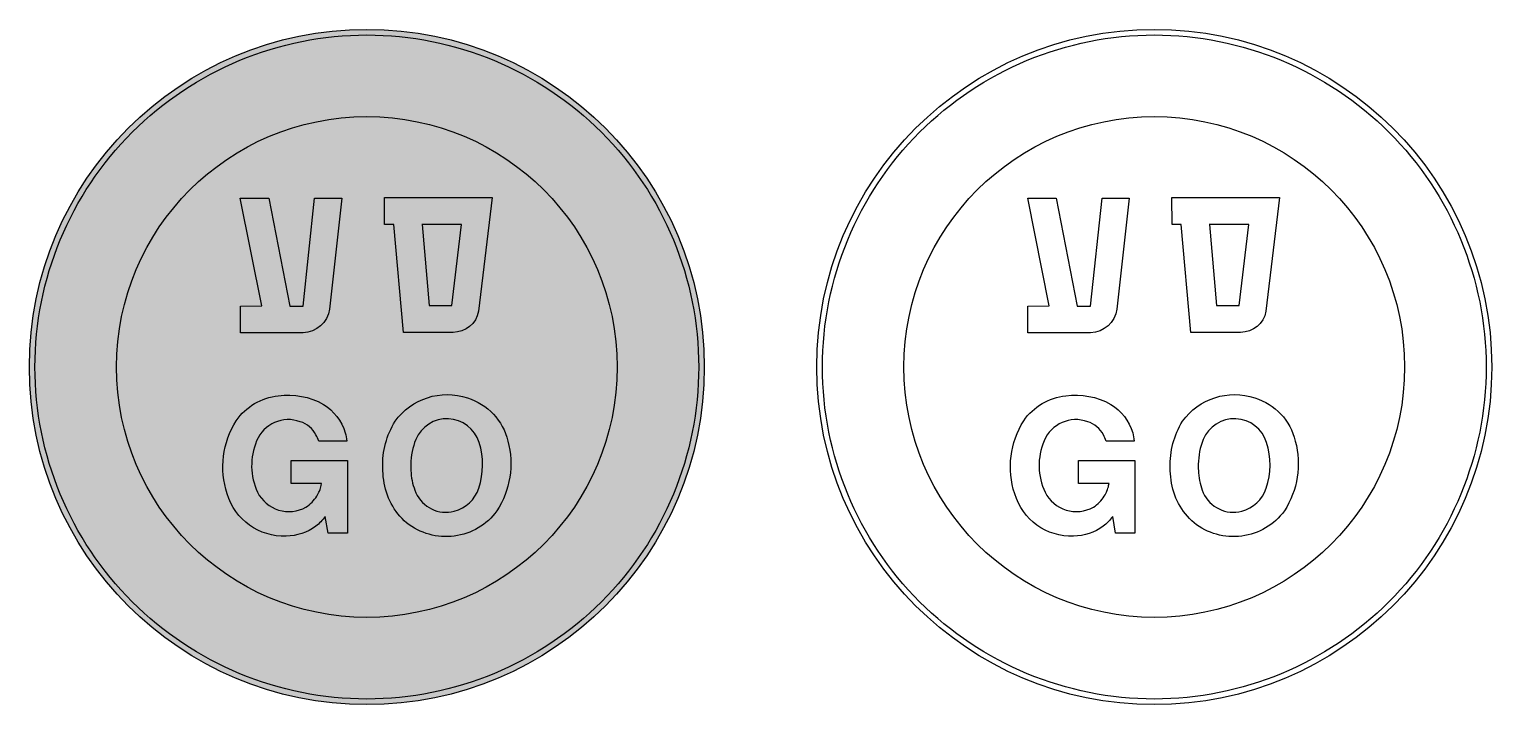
# Model space of a CAD drawing. Extents: x -700 to 600, y 0 to 600.
import ezdxf

# ---------------------------------------------------------------- set-up
doc = ezdxf.new("R2010")
doc.units = 0
doc.header["$MEASUREMENT"] = 0

msp = doc.modelspace()

# ---------------------------------------------------------------- hatches: boundary and pattern name
h = msp.add_hatch(color=94)
edge = h.paths.add_edge_path()
edge.add_arc((-400, 300), 300, 0, 180, ccw=False)
edge.add_arc((-400, 300), 300, -180, 0, ccw=False)
edge = h.paths.add_edge_path(flags=16)
edge.add_arc((-400.0004653871791, 300.0000246124548), 295.0000246128219, 180.0000047803039, 270.0000903888779, ccw=False)
edge.add_arc((-400.0004653871791, 299.9999753875452), 295.000024612822, 89.99990961112212, 179.999995219696, ccw=False)
edge.add_arc((-399.9997796128209, 300.0002203871791), 294.9997796129032, -4.2804286977116135e-05, 90.00004280428698, ccw=False)
edge.add_arc((-399.9997796128209, 299.9997796128209), 294.9997796129032, -90.00004280428698, 4.2804286977116135e-05, ccw=False)
edge = h.paths.add_edge_path(flags=0)
edge.add_arc((-400.002, 300.001), 222.5, 0, 180, ccw=False)
edge.add_arc((-400.002, 300.001), 222.5, -180, 0, ccw=False)
edge = h.paths.add_edge_path(flags=0)
edge.add_line((-384.314, 450.5119999999999), (-288.629, 450.6))
edge.add_line((-288.629, 450.6), (-300.729, 349.556))
edge.add_arc((-323.197328770562, 353.6059200283584), 22.83041063971829, 269.62437858325063, 349.78214316442495, ccw=False)
edge.add_line((-323.347, 330.776), (-367.439, 330.776))
edge.add_line((-367.439, 330.776), (-376.082, 426.665))
edge.add_line((-376.082, 426.665), (-384.226, 426.665))
edge.add_line((-384.226, 426.665), (-384.314, 450.5119999999999))
h.paths.add_polyline_path([(-350.915, 426.723), (-344.558, 354.741), (-324.577, 354.653), (-315.905, 426.694), (-351.149, 426.606)], flags=0)
edge = h.paths.add_edge_path(flags=0)
edge.add_line((-512.504, 450.093), (-487.133, 450.123))
edge.add_line((-487.133, 450.123), (-468.588, 354.175))
edge.add_line((-468.588, 354.175), (-456.664, 354.146))
edge.add_line((-456.664, 354.146), (-446.41, 450.123))
edge.add_line((-446.41, 450.123), (-422.328, 450.064))
edge.add_line((-422.328, 450.064), (-433.167, 351.3630000000001))
edge.add_arc((-457.4974166492088, 354.9339453254526), 24.59107205555435, 271.94218464289634, 351.6503816012069, ccw=False)
edge.add_line((-456.664, 330.357), (-512.329, 330.357))
edge.add_line((-512.329, 330.357), (-512.387, 354.146))
edge.add_line((-512.387, 354.146), (-493.461, 354.205))
edge.add_line((-493.461, 354.205), (-512.504, 450.093))
edge = h.paths.add_edge_path(flags=0)
edge.add_arc((-311.7575324915969, 212.7950436267142), 74.16309349614676, 148.3260086088868, 181.7254312031465, ccw=False)
edge.add_arc((-328.6626874873489, 218.7100477299543), 56.80021989737177, 71.42689463970822, 144.4468315268192, ccw=False)
edge.add_arc((-326.0941704623702, 221.9919761458858), 52.88936408515801, 13.326538929027492, 72.93222638070358, ccw=False)
edge.add_arc((-349.7021362392298, 214.1179227933401), 77.70832071344218, -32.73308621329937, 14.96388528855391, ccw=False)
edge.add_arc((-329.5820528745312, 205.5796558370562), 56.28801474750887, 231.4807033877617, 323.50093444917115, ccw=False)
edge.add_arc((-326.0659188481479, 206.5948511606697), 59.309930992481, 186.8051757425958, 229.4334445916351, ccw=False)
edge.add_arc((-305.5193346176436, 211.815754264685), 80.37744421643818, 180.8937549822692, 188.7654816823556, ccw=False)
edge = h.paths.add_edge_path(flags=0)
edge.add_arc((-279.5557921391613, 212.096071315547), 81.34245594276821, 178.8905866624472, 184.4230006609888)
edge.add_arc((-310.6189256940733, 208.7044337073368), 50.11997072332152, 183.2957934304732, 203.9909968727175)
edge.add_arc((-329.5963537732333, 200.2544634723659), 29.34631558634428, 203.9834200211826, 284.4226213780486)
edge.add_arc((-330.3294668095075, 202.2037837969912), 31.41760304074155, 284.8320186536933, 341.5656944384028)
edge.add_arc((-363.1488457204519, 213.2609870230081), 66.04948766405793, 341.4687341213703, 377.4122926744703)
edge.add_arc((-328.7837282410335, 223.9656527601836), 30.055869311051, 17.54472518152788, 157.4515764876081)
edge.add_arc((-297.6404783265466, 212.4309703902628), 63.254677463807, 158.6195861343511, 178.8767152487738)
edge = h.paths.add_edge_path(flags=0)
edge.add_line((-417.764, 234.202), (-442.768, 234.202))
edge.add_arc((-498.4787741493611, 212.714765909553), 59.71090005333026, 21.09125859270103, 26.86659628167395)
edge.add_arc((-466.3246356295323, 228.6102141500373), 23.84664191412433, 27.71048627815419, 72.53070208423026)
edge.add_arc((-469.736536189913, 222.8266725816924), 30.42557835010032, 69.6702440591776, 157.9315270111724)
edge.add_arc((-446.4145784244262, 212.3550414133087), 55.98113393357503, 156.9673215099768, 205.0331964457185)
edge.add_arc((-469.2876401228225, 202.7249915942533), 31.19637756587517, 206.7840453895731, 299.1246754651663)
edge.add_arc((-470.6677512446586, 201.3808953557205), 30.75023409761124, 302.592090113833, 328.410486724568)
edge.add_arc((-466.8545091248858, 200.1002521993713), 26.84650063738019, 326.4752333580888, 348.4675017449439)
edge.add_line((-440.55, 194.733), (-440.152, 196.515))
edge.add_line((-440.152, 196.515), (-467.242, 196.515))
edge.add_line((-467.242, 196.515), (-467.242, 216.97))
edge.add_line((-467.242, 216.97), (-417.252, 216.97))
edge.add_line((-417.252, 216.97), (-417.252, 152.345))
edge.add_line((-417.252, 152.345), (-434.465, 152.345))
edge.add_line((-434.465, 152.345), (-436.986, 167.018))
edge.add_arc((-483.3329930581681, 203.872029812847), 59.21370853932473, 309.90552656119564, 321.5091121758929, ccw=False)
edge.add_arc((-471.9147556300312, 194.5616059626549), 44.83323638933832, 270.3038473040217, 306.3426497995037, ccw=False)
edge.add_arc((-473.6963241125256, 202.2583684068633), 52.56816731725954, 196.5946028662864, 272.2014695958485, ccw=False)
edge.add_arc((-451.2529023260456, 211.2442753227292), 76.67478807046761, 147.6368817205197, 198.2401702063011, ccw=False)
edge.add_arc((-473.540928364999, 223.1623540692185), 51.5028796794742, 95.71768545223313, 145.5632942414146, ccw=False)
edge.add_arc((-469.7888313523483, 211.8955627725833), 63.14143266674257, 60.455678052905284, 98.0875926677312, ccw=False)
edge.add_arc((-461.7801719488322, 228.866985426325), 44.44977542621078, 16.613761523541314, 58.64920207120588, ccw=False)
edge.add_arc((-509.7286210498547, 220.2916784468551), 93.01069062508492, 8.601206156049216, 13.228632356314392, ccw=False)
h = msp.add_hatch(color=7)
edge = h.paths.add_edge_path()
edge.add_arc((-400.0004653871791, 300.0000246124548), 295.0000246128219, 180.0000047803039, 270.0000903888779, ccw=False)
edge.add_arc((-400.0004653871791, 299.9999753875452), 295.000024612822, 89.99990961112212, 179.999995219696, ccw=False)
edge.add_arc((-399.9997796128209, 300.0002203871791), 294.9997796129032, -4.2804286977116135e-05, 90.00004280428698, ccw=False)
edge.add_arc((-399.9997796128209, 299.9997796128209), 294.9997796129032, -90.00004280428698, 4.2804286977116135e-05, ccw=False)
edge = h.paths.add_edge_path(flags=16)
edge.add_arc((-400.002, 300.001), 222.5, 0, 180, ccw=False)
edge.add_arc((-400.002, 300.001), 222.5, -180, 0, ccw=False)
edge = h.paths.add_edge_path(flags=0)
edge.add_line((-384.314, 450.5119999999999), (-288.629, 450.6))
edge.add_line((-288.629, 450.6), (-300.729, 349.556))
edge.add_arc((-323.197328770562, 353.6059200283584), 22.83041063971829, 269.62437858325063, 349.78214316442495, ccw=False)
edge.add_line((-323.347, 330.776), (-367.439, 330.776))
edge.add_line((-367.439, 330.776), (-376.082, 426.665))
edge.add_line((-376.082, 426.665), (-384.226, 426.665))
edge.add_line((-384.226, 426.665), (-384.314, 450.5119999999999))
h.paths.add_polyline_path([(-350.915, 426.723), (-344.558, 354.741), (-324.577, 354.653), (-315.905, 426.694), (-351.149, 426.606)], flags=0)
edge = h.paths.add_edge_path(flags=0)
edge.add_line((-512.504, 450.093), (-487.133, 450.123))
edge.add_line((-487.133, 450.123), (-468.588, 354.175))
edge.add_line((-468.588, 354.175), (-456.664, 354.146))
edge.add_line((-456.664, 354.146), (-446.41, 450.123))
edge.add_line((-446.41, 450.123), (-422.328, 450.064))
edge.add_line((-422.328, 450.064), (-433.167, 351.3630000000001))
edge.add_arc((-457.4974166492088, 354.9339453254526), 24.59107205555435, 271.94218464289634, 351.6503816012069, ccw=False)
edge.add_line((-456.664, 330.357), (-512.329, 330.357))
edge.add_line((-512.329, 330.357), (-512.387, 354.146))
edge.add_line((-512.387, 354.146), (-493.461, 354.205))
edge.add_line((-493.461, 354.205), (-512.504, 450.093))
edge = h.paths.add_edge_path(flags=0)
edge.add_arc((-311.7575324915969, 212.7950436267142), 74.16309349614676, 148.3260086088868, 181.7254312031465, ccw=False)
edge.add_arc((-328.6626874873489, 218.7100477299543), 56.80021989737177, 71.42689463970822, 144.4468315268192, ccw=False)
edge.add_arc((-326.0941704623702, 221.9919761458858), 52.88936408515801, 13.326538929027492, 72.93222638070358, ccw=False)
edge.add_arc((-349.7021362392298, 214.1179227933401), 77.70832071344218, -32.73308621329937, 14.96388528855391, ccw=False)
edge.add_arc((-329.5820528745312, 205.5796558370562), 56.28801474750887, 231.4807033877617, 323.50093444917115, ccw=False)
edge.add_arc((-326.0659188481479, 206.5948511606697), 59.309930992481, 186.8051757425958, 229.4334445916351, ccw=False)
edge.add_arc((-305.5193346176436, 211.815754264685), 80.37744421643818, 180.8937549822692, 188.7654816823556, ccw=False)
edge = h.paths.add_edge_path(flags=0)
edge.add_arc((-279.5557921391613, 212.096071315547), 81.34245594276821, 178.8905866624472, 184.4230006609888)
edge.add_arc((-310.6189256940733, 208.7044337073368), 50.11997072332152, 183.2957934304732, 203.9909968727175)
edge.add_arc((-329.5963537732333, 200.2544634723659), 29.34631558634428, 203.9834200211826, 284.4226213780486)
edge.add_arc((-330.3294668095075, 202.2037837969912), 31.41760304074155, 284.8320186536933, 341.5656944384028)
edge.add_arc((-363.1488457204519, 213.2609870230081), 66.04948766405793, 341.4687341213703, 377.4122926744703)
edge.add_arc((-328.7837282410335, 223.9656527601836), 30.055869311051, 17.54472518152788, 157.4515764876081)
edge.add_arc((-297.6404783265466, 212.4309703902628), 63.254677463807, 158.6195861343511, 178.8767152487738)
edge = h.paths.add_edge_path(flags=0)
edge.add_line((-417.764, 234.202), (-442.768, 234.202))
edge.add_arc((-498.4787741493611, 212.714765909553), 59.71090005333026, 21.09125859270103, 26.86659628167395)
edge.add_arc((-466.3246356295323, 228.6102141500373), 23.84664191412433, 27.71048627815419, 72.53070208423026)
edge.add_arc((-469.736536189913, 222.8266725816924), 30.42557835010032, 69.6702440591776, 157.9315270111724)
edge.add_arc((-446.4145784244262, 212.3550414133087), 55.98113393357503, 156.9673215099768, 205.0331964457185)
edge.add_arc((-469.2876401228225, 202.7249915942533), 31.19637756587517, 206.7840453895731, 299.1246754651663)
edge.add_arc((-470.6677512446586, 201.3808953557205), 30.75023409761124, 302.592090113833, 328.410486724568)
edge.add_arc((-466.8545091248858, 200.1002521993713), 26.84650063738019, 326.4752333580888, 348.4675017449439)
edge.add_line((-440.55, 194.733), (-440.152, 196.515))
edge.add_line((-440.152, 196.515), (-467.242, 196.515))
edge.add_line((-467.242, 196.515), (-467.242, 216.97))
edge.add_line((-467.242, 216.97), (-417.252, 216.97))
edge.add_line((-417.252, 216.97), (-417.252, 152.345))
edge.add_line((-417.252, 152.345), (-434.465, 152.345))
edge.add_line((-434.465, 152.345), (-436.986, 167.018))
edge.add_arc((-483.3329930581681, 203.872029812847), 59.21370853932473, 309.90552656119564, 321.5091121758929, ccw=False)
edge.add_arc((-471.9147556300312, 194.5616059626549), 44.83323638933832, 270.3038473040217, 306.3426497995037, ccw=False)
edge.add_arc((-473.6963241125256, 202.2583684068633), 52.56816731725954, 196.5946028662864, 272.2014695958485, ccw=False)
edge.add_arc((-451.2529023260456, 211.2442753227292), 76.67478807046761, 147.6368817205197, 198.2401702063011, ccw=False)
edge.add_arc((-473.540928364999, 223.1623540692185), 51.5028796794742, 95.71768545223313, 145.5632942414146, ccw=False)
edge.add_arc((-469.7888313523483, 211.8955627725833), 63.14143266674257, 60.455678052905284, 98.0875926677312, ccw=False)
edge.add_arc((-461.7801719488322, 228.866985426325), 44.44977542621078, 16.613761523541314, 58.64920207120588, ccw=False)
edge.add_arc((-509.7286210498547, 220.2916784468551), 93.01069062508492, 8.601206156049216, 13.228632356314392, ccw=False)

# ---------------------------------------------------------------- linework, layer by layer
at = {"color": 94}
msp.add_lwpolyline([(-700, 300, -1), (-100, 300, -1)], format="xyb", close=True, dxfattribs=at)
for points in [[(0, 300, -1), (600, 300, -1)], [(-400, 5, -0.414214), (-695.00049, 300, -0.414214), (-400, 595, -0.414214), (-105, 300, -0.414214)], [(300, 5, -0.414214), (4.99951, 300, -0.414214), (300, 595, -0.414214), (595, 300, -0.414214)], [(-622.502, 300.001, -1), (-177.502, 300.001, -1)], [(77.498, 300.001, -1), (522.498, 300.001, -1)], [(-512.504, 450.093), (-487.133, 450.123), (-468.588, 354.175), (-456.664, 354.146), (-446.41, 450.123), (-422.328, 450.064), (-433.167, 351.3630000000001, -0.362529), (-456.664, 330.357), (-512.329, 330.357), (-512.387, 354.146), (-493.461, 354.205)], [(-384.314, 450.5119999999999), (-288.629, 450.6), (-300.729, 349.556, -0.36475), (-323.347, 330.776), (-367.439, 330.776), (-376.082, 426.665), (-384.226, 426.665)], [(187.496, 450.093), (212.867, 450.123), (231.412, 354.175), (243.336, 354.146), (253.59, 450.123), (277.672, 450.064), (266.833, 351.3630000000001, -0.362529), (243.336, 330.357), (187.671, 330.357), (187.613, 354.146), (206.539, 354.205)], [(315.686, 450.5119999999999), (411.371, 450.6), (399.271, 349.556, -0.36475), (376.653, 330.776), (332.561, 330.776), (323.918, 426.665), (315.774, 426.665)], [(-417.764, 234.202), (-442.768, 234.202, 0.025205), (-445.213, 239.699, 0.198097), (-459.166, 251.357, 0.405353), (-497.933, 234.258, 0.212857), (-497.137, 188.667, 0.42623), (-454.104, 175.473, 0.113133), (-444.474, 185.273, 0.096255), (-440.55, 194.733), (-440.152, 196.515), (-467.242, 196.515), (-467.242, 216.97), (-417.252, 216.97), (-417.252, 152.345), (-434.465, 152.345), (-436.986, 167.018, -0.0506735), (-445.346, 158.449, -0.158558), (-471.677, 149.729, -0.34241), (-524.075, 187.245, -0.224458), (-516.018, 252.287, -0.220988), (-478.672, 274.409, -0.165692), (-438.654, 266.827, -0.185499), (-419.186, 241.576, -0.0201937)], [(-385.887, 210.562, -0.146773), (-374.874, 251.737, -0.329847), (-310.571, 272.552, -0.266106), (-274.629, 234.183, -0.211175), (-284.334, 172.099, -0.424579), (-364.6369999999999, 161.54, -0.188176), (-384.958, 199.567, -0.03436040000000001)], [(282.236, 234.202), (257.232, 234.202, 0.025205), (254.787, 239.699, 0.198097), (240.834, 251.357, 0.405353), (202.067, 234.258, 0.212857), (202.863, 188.667, 0.42623), (245.896, 175.473, 0.113133), (255.526, 185.273, 0.096255), (259.45, 194.733), (259.848, 196.515), (232.758, 196.515), (232.758, 216.97), (282.748, 216.97), (282.748, 152.345), (265.535, 152.345), (263.014, 167.018, -0.0506735), (254.654, 158.449, -0.158558), (228.323, 149.729, -0.34241), (175.925, 187.245, -0.224458), (183.982, 252.287, -0.220988), (221.328, 274.409, -0.165692), (261.346, 266.827, -0.185499), (280.814, 241.576, -0.0201937)], [(314.113, 210.562, -0.146773), (325.126, 251.737, -0.329847), (389.429, 272.552, -0.266106), (425.371, 234.183, -0.211175), (415.666, 172.099, -0.424579), (335.3630000000001, 161.54, -0.188176), (315.042, 199.567, -0.03436040000000001)], [(-360.883, 213.671, 0.0241444), (-360.656, 205.823, 0.0905461), (-356.409, 188.326, 0.366142), (-322.287, 171.833, 0.252731), (-300.524, 192.269, 0.158132), (-300.126, 233.026, 0.6996020000000001), (-356.542, 235.491, 0.0886193)], [(339.117, 213.671, 0.0241444), (339.344, 205.823, 0.0905461), (343.591, 188.326, 0.366142), (377.713, 171.833, 0.252731), (399.476, 192.269, 0.158132), (399.874, 233.026, 0.6996020000000001), (343.458, 235.491, 0.0886193)]]:
    msp.add_lwpolyline(points, format="xyb", close=True)
for points in [[(-350.915, 426.723), (-344.558, 354.741), (-324.577, 354.653), (-315.905, 426.694), (-351.149, 426.606)], [(349.085, 426.723), (355.442, 354.741), (375.423, 354.653), (384.095, 426.694), (348.851, 426.606)]]:
    msp.add_lwpolyline(points, close=True)

doc.saveas('drawing.dxf')
